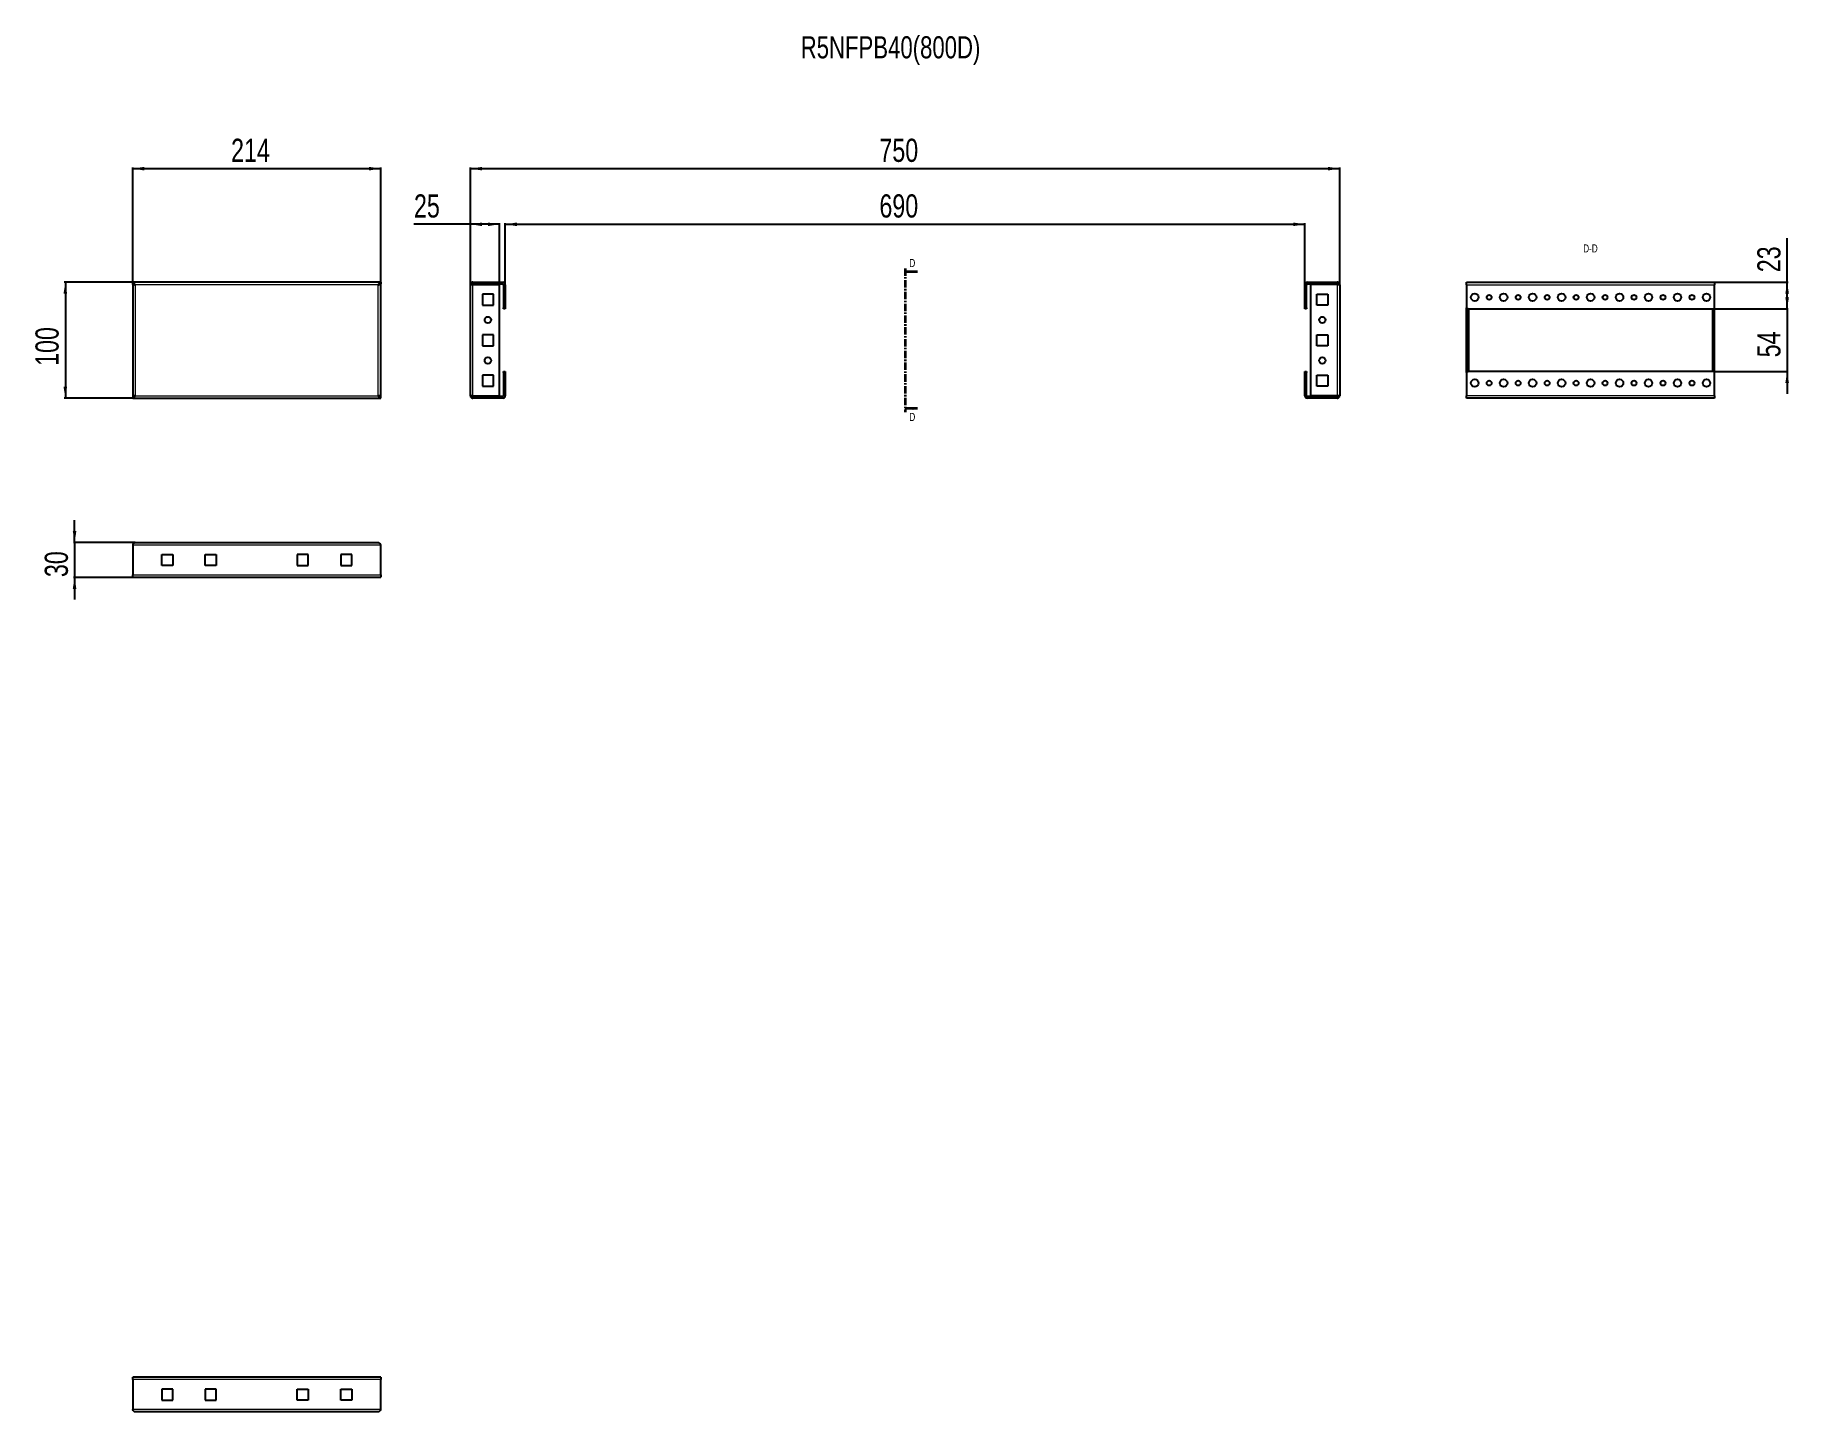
# Model space of a CAD drawing. Header units: millimetres. Extents: x -14 to 1499, y -642 to 546.
import ezdxf

# ---------------------------------------------------------------- set-up
doc = ezdxf.new("R2010")
doc.units = ezdxf.units.MM
doc.linetypes.add('CENTER', pattern=[10.16, 6.35, -1.27, 1.27, -1.27])
doc.layers.add('FORMAT', color=7, linetype='Continuous')
doc.styles.add('SLDTEXTSTYLE0', font='TXT', dxfattribs={"width": 0.75})
doc.dimstyles.new('SLDDIMSTYLE0', dxfattribs={"dimtxt": 20, "dimasz": 10, "dimexe": 0, "dimexo": 0.0625, "dimgap": 5, "dimtad": 2, "dimdec": 1, "dimrnd": 1e-09, "dimzin": 12, "dimdsep": 46, "dimtxsty": 'SLDTEXTSTYLE0', "dimsah": 1, "dimcen": 0.09, "dimadec": 0, "dimazin": 3, "dimtfac": 1, "dimtofl": 0, "dimtmove": 0, "dimatfit": 3, "dimfxl": 0, "dimfrac": 2, "dimtolj": 1, "dimtzin": 12, "dimarcsym": 0})
doc.dimstyles.new('SLDDIMSTYLE1', dxfattribs={"dimtxt": 20, "dimasz": 10, "dimexe": 0, "dimexo": 0.0625, "dimgap": 5, "dimtad": 2, "dimdec": 1, "dimrnd": 1e-09, "dimzin": 12, "dimdsep": 46, "dimtxsty": 'SLDTEXTSTYLE0', "dimsah": 1, "dimcen": 0.09, "dimadec": 0, "dimazin": 3, "dimtfac": 1, "dimtmove": 0, "dimatfit": 0, "dimfxl": 0, "dimfrac": 2, "dimtolj": 1, "dimtzin": 12, "dimarcsym": 0})

# ---------------------------------------------------------------- blocks, each defined once
blk = doc.blocks.new('_D')
at = {"layer": 'FORMAT'}
for p, q in [((70.2, 330.6), (70.2, 431.6)), ((70.2, 430.6), (284.2, 430.6)), ((284.2, 330.6), (284.2, 431.6))]:
    blk.add_line(p, q, dxfattribs=at)
for points in [[(70.2, 430.6), (80.2, 429), (80.2, 432.1)], [(284.2, 430.6), (274.2, 432.1), (274.2, 429)]]:
    blk.add_solid(points, dxfattribs=at)
at = {"layer": 'FORMAT', "insert": (155.1, 456.4), "char_height": 20, "attachment_point": 1, "style": 'SLDTEXTSTYLE0'}
blk.add_mtext('214', dxfattribs=at)
blk = doc.blocks.new('_D_1')
at = {"layer": 'FORMAT'}
for p, q in [((70.2, 332.6), (11.1, 332.6)), ((12.1, 332.6), (12.1, 232.6)), ((70.2, 232.6), (11.1, 232.6))]:
    blk.add_line(p, q, dxfattribs=at)
for points in [[(12.1, 332.6), (10.5, 322.6), (13.6, 322.6)], [(12.1, 232.6), (13.6, 242.6), (10.5, 242.6)]]:
    blk.add_solid(points, dxfattribs=at)
at = {"layer": 'FORMAT', "insert": (-13.7, 260.4), "char_height": 20, "attachment_point": 1, "rotation": 90, "style": 'SLDTEXTSTYLE0'}
blk.add_mtext('100', dxfattribs=at)
blk = doc.blocks.new('_D_2')
at = {"layer": 'FORMAT'}
for p, q in [((361.7, 330.5), (361.7, 431.6)), ((361.7, 430.6), (1111.7, 430.6)), ((1111.7, 330.5), (1111.7, 431.6))]:
    blk.add_line(p, q, dxfattribs=at)
for points in [[(361.7, 430.6), (371.7, 429), (371.7, 432.1)], [(1111.7, 430.6), (1101.7, 432.1), (1101.7, 429)]]:
    blk.add_solid(points, dxfattribs=at)
at = {"layer": 'FORMAT', "insert": (714.5, 456.4), "char_height": 20, "attachment_point": 1, "style": 'SLDTEXTSTYLE0'}
blk.add_mtext('750', dxfattribs=at)
blk = doc.blocks.new('_D_3')
at = {"layer": 'FORMAT'}
for p, q in [((391.7, 330.5), (391.7, 383.6)), ((391.7, 382.6), (1081.7, 382.6)), ((1081.7, 330.5), (1081.7, 383.6))]:
    blk.add_line(p, q, dxfattribs=at)
for points in [[(391.7, 382.6), (401.7, 381), (401.7, 384.1)], [(1081.7, 382.6), (1071.7, 384.1), (1071.7, 381)]]:
    blk.add_solid(points, dxfattribs=at)
at = {"layer": 'FORMAT', "insert": (714.5, 408.4), "char_height": 20, "attachment_point": 1, "style": 'SLDTEXTSTYLE0'}
blk.add_mtext('690', dxfattribs=at)
blk = doc.blocks.new('_D_4')
at = {"layer": 'FORMAT'}
for p, q in [((361.7, 382.6), (312.9, 382.6)), ((361.7, 330.5), (361.7, 383.6)), ((386.7, 382.6), (361.7, 382.6)), ((386.7, 330.6), (386.7, 383.6))]:
    blk.add_line(p, q, dxfattribs=at)
for points in [[(361.7, 382.6), (371.7, 381), (371.7, 384.1)], [(386.7, 382.6), (376.7, 384.1), (376.7, 381)]]:
    blk.add_solid(points, dxfattribs=at)
at = {"layer": 'FORMAT', "insert": (312.9, 408.4), "char_height": 20, "attachment_point": 1, "style": 'SLDTEXTSTYLE0'}
blk.add_mtext('25', dxfattribs=at)
blk = doc.blocks.new('_D_5')
at = {"layer": 'FORMAT'}
for p, q in [((20.1, 108), (20.1, 127.3)), ((72.3, 108), (19.1, 108)), ((20.1, 108), (20.1, 78)), ((70.2, 78), (19.1, 78)), ((20.1, 78), (20.1, 58.8))]:
    blk.add_line(p, q, dxfattribs=at)
for points in [[(20.1, 108), (21.6, 118), (18.5, 118)], [(20.1, 78), (18.5, 68), (21.6, 68)]]:
    blk.add_solid(points, dxfattribs=at)
at = {"layer": 'FORMAT', "insert": (-5.7, 78.2), "char_height": 20, "attachment_point": 1, "rotation": 90, "style": 'SLDTEXTSTYLE0'}
blk.add_mtext('30', dxfattribs=at)
blk = doc.blocks.new('_D_6')
at = {"layer": 'FORMAT'}
for p, q in [((1497.7, 309.6), (1497.7, 328.8)), ((1434.1, 309.6), (1498.7, 309.6)), ((1497.7, 309.6), (1497.7, 255.6)), ((1434.1, 255.6), (1498.7, 255.6)), ((1497.7, 255.6), (1497.7, 236.3))]:
    blk.add_line(p, q, dxfattribs=at)
for points in [[(1497.7, 309.6), (1499.3, 319.6), (1496.2, 319.6)], [(1497.7, 255.6), (1496.2, 245.6), (1499.3, 245.6)]]:
    blk.add_solid(points, dxfattribs=at)
at = {"layer": 'FORMAT', "insert": (1472, 267.8), "char_height": 20, "attachment_point": 1, "rotation": 90, "style": 'SLDTEXTSTYLE0'}
blk.add_mtext('54', dxfattribs=at)
blk = doc.blocks.new('_D_7')
at = {"layer": 'FORMAT'}
for p, q in [((1497.7, 332.6), (1497.7, 370.7)), ((1435.1, 332.6), (1498.7, 332.6)), ((1497.7, 309.6), (1497.7, 332.6)), ((1434.1, 309.6), (1498.7, 309.6))]:
    blk.add_line(p, q, dxfattribs=at)
for points in [[(1497.7, 332.6), (1496.2, 322.6), (1499.3, 322.6)], [(1497.7, 309.6), (1499.3, 319.6), (1496.2, 319.6)]]:
    blk.add_solid(points, dxfattribs=at)
at = {"layer": 'FORMAT', "insert": (1472, 341.2), "char_height": 20, "attachment_point": 1, "rotation": 90, "style": 'SLDTEXTSTYLE0'}
blk.add_mtext('23', dxfattribs=at)

msp = doc.modelspace()

# ---------------------------------------------------------------- linework, layer by layer
at = {"color": 7, "linetype": 'CENTER', "lineweight": 35}
msp.add_line((736.66, 344.57), (736.66, 220.56), dxfattribs=at)
at = {"color": 7, "linetype": 'Continuous', "lineweight": 35}
for p, q in [((747.3, 341.57), (736.66, 341.57)), ((747.3, 223.56), (736.66, 223.56))]:
    msp.add_line(p, q, dxfattribs=at)
at = {"color": 7, "linetype": 'Continuous', "lineweight": 25}
for p, q in [((70.22, 331.07), (70.22, 332.57)), ((284.22, 332.57), (70.22, 332.57)), ((70.22, 331.07), (70.22, 330.57)), ((70.22, 330.57), (70.22, 234.57)), ((70.22, 330.57), (71.72, 330.57)), ((284.22, 330.57), (282.72, 330.57)), ((284.22, 332.57), (284.22, 331.07)), ((284.22, 330.57), (284.22, 331.07)), ((284.22, 234.57), (284.22, 330.57)), ((361.66, 234.67), (361.66, 330.47)), ((363.76, 332.57), (363.76, 331.07)), ((363.76, 332.57), (389.56, 332.57)), ((363.76, 331.07), (389.56, 331.07)), ((363.76, 330.57), (386.66, 330.57)), ((371.91, 322.32), (371.91, 312.82)), ((381.41, 322.32), (371.91, 322.32)), ((381.41, 312.82), (381.41, 322.32)), ((386.66, 234.57), (386.66, 330.57)), ((390.16, 330.47), (390.16, 310.57)), ((391.66, 330.47), (391.66, 310.57)), ((1081.66, 310.57), (1081.66, 330.47)), ((1083.16, 310.57), (1083.16, 330.47)), ((1083.76, 332.57), (1109.56, 332.57)), ((1083.76, 331.07), (1109.56, 331.07)), ((1086.66, 234.57), (1086.66, 330.57)), ((1109.56, 330.57), (1086.66, 330.57)), ((1091.91, 322.32), (1101.41, 322.32)), ((1091.91, 312.82), (1091.91, 322.32)), ((1101.41, 322.32), (1101.41, 312.82)), ((1109.56, 331.07), (1109.56, 332.57)), ((1111.66, 330.47), (1111.66, 234.67)), ((1221.14, 332.57), (1435.14, 332.57)), ((1221.14, 330.47), (1221.14, 332.57)), ((1221.14, 330.47), (1221.14, 310.57)), ((1435.14, 332.57), (1435.14, 330.47)), ((1435.14, 310.57), (1435.14, 330.47)), ((371.91, 312.82), (381.41, 312.82)), ((390.16, 310.57), (391.66, 310.57)), ((390.16, 309.57), (390.16, 310.57)), ((391.66, 309.57), (390.16, 309.57)), ((391.66, 310.57), (391.66, 309.57)), ((1081.66, 310.57), (1083.16, 310.57)), ((1081.66, 309.57), (1081.66, 310.57)), ((1083.16, 309.57), (1081.66, 309.57)), ((1083.16, 310.57), (1083.16, 309.57)), ((1101.41, 312.82), (1091.91, 312.82)), ((1221.14, 310.57), (1222.14, 309.57)), ((1221.14, 254.57), (1221.14, 310.57)), ((1222.14, 309.57), (1434.14, 309.57)), ((1222.64, 255.57), (1222.64, 309.57)), ((1433.64, 255.57), (1433.64, 309.57)), ((1434.14, 309.57), (1435.14, 310.57)), ((1435.14, 254.57), (1435.14, 310.57)), ((371.91, 287.32), (371.91, 277.82)), ((381.41, 287.32), (371.91, 287.32)), ((371.91, 277.82), (381.41, 277.82)), ((381.41, 277.82), (381.41, 287.32)), ((1091.91, 287.32), (1101.41, 287.32)), ((1091.91, 277.82), (1091.91, 287.32)), ((1101.41, 277.82), (1091.91, 277.82)), ((1101.41, 287.32), (1101.41, 277.82)), ((381.41, 252.32), (371.91, 252.32)), ((371.91, 252.32), (371.91, 242.82)), ((371.91, 242.82), (381.41, 242.82)), ((381.41, 242.82), (381.41, 252.32)), ((390.16, 255.57), (391.66, 255.57)), ((390.16, 254.57), (390.16, 255.57)), ((391.66, 254.57), (390.16, 254.57)), ((390.16, 254.57), (390.16, 234.67)), ((391.66, 255.57), (391.66, 254.57)), ((391.66, 254.57), (391.66, 234.67)), ((1081.66, 255.57), (1083.16, 255.57)), ((1081.66, 254.57), (1081.66, 255.57)), ((1081.66, 234.67), (1081.66, 254.57)), ((1083.16, 254.57), (1081.66, 254.57)), ((1083.16, 255.57), (1083.16, 254.57)), ((1083.16, 234.67), (1083.16, 254.57)), ((1091.91, 252.32), (1101.41, 252.32)), ((1091.91, 242.82), (1091.91, 252.32)), ((1101.41, 242.82), (1091.91, 242.82)), ((1101.41, 252.32), (1101.41, 242.82)), ((1222.14, 255.57), (1221.14, 254.57)), ((1221.14, 254.57), (1221.14, 234.67)), ((1434.14, 255.57), (1222.14, 255.57)), ((1435.14, 254.57), (1434.14, 255.57)), ((1435.14, 234.67), (1435.14, 254.57)), ((71.72, 234.57), (70.22, 234.57)), ((70.22, 234.57), (70.22, 234.07)), ((70.22, 234.07), (70.22, 232.57)), ((70.22, 232.57), (284.22, 232.57)), ((282.72, 234.57), (284.22, 234.57)), ((284.22, 234.07), (284.22, 234.57)), ((284.22, 232.57), (284.22, 234.07)), ((363.76, 234.57), (386.66, 234.57)), ((363.76, 232.57), (363.76, 234.07)), ((389.56, 234.07), (363.76, 234.07)), ((389.56, 232.57), (363.76, 232.57)), ((1109.56, 234.07), (1083.76, 234.07)), ((1109.56, 232.57), (1083.76, 232.57)), ((1109.56, 234.57), (1086.66, 234.57)), ((1109.56, 234.07), (1109.56, 232.57)), ((1221.14, 232.57), (1221.14, 234.67)), ((1435.14, 232.57), (1221.14, 232.57)), ((1435.14, 234.67), (1435.14, 232.57)), ((72.32, 108.02), (282.12, 108.02)), ((70.22, 105.92), (70.22, 80.12)), ((95.22, 97.77), (104.72, 97.77)), ((95.22, 88.27), (95.22, 97.77)), ((104.72, 97.77), (104.72, 88.27)), ((132.72, 97.77), (142.22, 97.77)), ((132.72, 88.27), (132.72, 97.77)), ((142.22, 97.77), (142.22, 88.27)), ((221.72, 97.77), (212.22, 97.77)), ((212.22, 97.77), (212.22, 88.27)), ((221.72, 88.27), (221.72, 97.77)), ((249.72, 97.77), (249.72, 88.27)), ((259.22, 97.77), (249.72, 97.77)), ((259.22, 88.27), (259.22, 97.77)), ((284.22, 80.12), (284.22, 105.92)), ((70.22, 78.02), (70.22, 80.12)), ((70.22, 78.02), (284.22, 78.02)), ((104.72, 88.27), (95.22, 88.27)), ((142.22, 88.27), (132.72, 88.27)), ((212.22, 88.27), (221.72, 88.27)), ((249.72, 88.27), (259.22, 88.27)), ((284.22, 80.12), (284.22, 78.02)), ((70.22, -614.08), (70.22, -611.98)), ((284.22, -611.98), (70.22, -611.98)), ((70.22, -614.08), (70.22, -639.88)), ((284.22, -611.98), (284.22, -614.08)), ((284.22, -639.88), (284.22, -614.08)), ((104.72, -622.23), (95.22, -622.23)), ((95.22, -622.23), (95.22, -631.73)), ((95.22, -631.73), (104.72, -631.73)), ((104.72, -631.73), (104.72, -622.23)), ((142.22, -622.23), (132.72, -622.23)), ((132.72, -622.23), (132.72, -631.73)), ((132.72, -631.73), (142.22, -631.73)), ((142.22, -631.73), (142.22, -622.23)), ((212.22, -631.73), (212.22, -622.23)), ((212.22, -622.23), (221.72, -622.23)), ((221.72, -631.73), (212.22, -631.73)), ((221.72, -622.23), (221.72, -631.73)), ((249.72, -622.23), (259.22, -622.23)), ((249.72, -631.73), (249.72, -622.23)), ((259.22, -631.73), (249.72, -631.73)), ((259.22, -622.23), (259.22, -631.73)), ((282.12, -641.98), (72.32, -641.98))]:
    msp.add_line(p, q, dxfattribs=at)
at = {"color": 8, "linetype": 'Continuous', "lineweight": 18}
for p, q in [((72.32, 330.47), (72.32, 234.67)), ((282.12, 330.47), (72.32, 330.47)), ((282.12, 234.67), (282.12, 330.47)), ((363.76, 234.57), (363.76, 330.57)), ((389.56, 331.07), (389.56, 332.57)), ((390.16, 330.47), (391.66, 330.47)), ((1083.16, 330.47), (1081.66, 330.47)), ((1083.76, 331.07), (1083.76, 332.57)), ((1109.56, 330.57), (1109.56, 234.57)), ((1221.14, 330.47), (1435.14, 330.47)), ((1223.24, 255.57), (1223.24, 309.57)), ((1433.04, 309.57), (1433.04, 255.57)), ((72.32, 234.67), (282.12, 234.67)), ((389.56, 234.07), (389.56, 232.57)), ((390.16, 234.67), (391.66, 234.67)), ((1083.16, 234.67), (1081.66, 234.67)), ((1083.76, 234.07), (1083.76, 232.57)), ((1435.14, 234.67), (1221.14, 234.67)), ((70.22, 105.92), (284.22, 105.92)), ((70.22, 80.12), (284.22, 80.12)), ((284.22, -614.08), (70.22, -614.08)), ((284.22, -639.88), (70.22, -639.88))]:
    msp.add_line(p, q, dxfattribs=at)
at = {"color": 7, "linetype": 'Continuous', "lineweight": 25}
for centre, radius in [((1228.14, 319.57), 3.25), ((1240.64, 319.57), 2.1), ((1253.14, 319.57), 3.25), ((1265.64, 319.57), 2.1), ((1278.14, 319.57), 3.25), ((1290.64, 319.57), 2.1), ((1303.14, 319.57), 3.25), ((1315.64, 319.57), 2.1), ((1328.14, 319.57), 3.25), ((1340.64, 319.57), 2.1), ((1353.14, 319.57), 3.25), ((1365.64, 319.57), 2.1), ((1378.14, 319.57), 3.25), ((1390.64, 319.57), 2.1), ((1403.14, 319.57), 3.25), ((1415.64, 319.57), 2.1), ((1428.14, 319.57), 3.25), ((376.66, 300.07), 2.75), ((1096.66, 300.07), 2.75), ((376.66, 265.07), 2.75), ((1096.66, 265.07), 2.75), ((1228.14, 245.57), 3.25), ((1240.64, 245.57), 2.1), ((1253.14, 245.57), 3.25), ((1265.64, 245.57), 2.1), ((1278.14, 245.57), 3.25), ((1290.64, 245.57), 2.1), ((1303.14, 245.57), 3.25), ((1315.64, 245.57), 2.1), ((1328.14, 245.57), 3.25), ((1340.64, 245.57), 2.1), ((1353.14, 245.57), 3.25), ((1365.64, 245.57), 2.1), ((1378.14, 245.57), 3.25), ((1390.64, 245.57), 2.1), ((1403.14, 245.57), 3.25), ((1415.64, 245.57), 2.1), ((1428.14, 245.57), 3.25)]:
    msp.add_circle(centre, radius, dxfattribs=at)
for centre, radius, start, end in [((389.56, 330.47), 2.1, 0, 90), ((389.56, 330.47), 0.6, 0, 90), ((1083.76, 330.47), 2.1, 90, 180), ((1083.76, 330.47), 0.6, 90, 180), ((389.56, 234.67), 2.1, 270, 0), ((389.56, 234.67), 0.6, 270, 0), ((1083.76, 234.67), 2.1, 180, 270), ((1083.76, 234.67), 0.6, 180, 270)]:
    msp.add_arc(centre, radius, start, end, dxfattribs=at)
for points, knots in [([(72.32, 330.47), (72.14, 330.75), (71.78, 331.31), (71.25, 332.01), (70.73, 332.48), (70.38, 332.54), (70.22, 332.57)], [0, 0, 0, 0, 0.25475266, 0.50964469, 0.7645377, 1, 1, 1, 1]), ([(72.32, 330.47), (72.14, 330.55), (71.77, 330.71), (71.08, 330.98), (70.56, 331.03), (70.22, 331.07)], [0, 0, 0, 0, 0.2598775, 0.5197391, 1, 1, 1, 1]), ([(1111.66, 330.47), (1111.63, 330.75), (1111.56, 331.31), (1111.06, 332.01), (1110.36, 332.48), (1109.82, 332.54), (1109.56, 332.57)], [0, 0, 0, 0, 0.25475266, 0.50964469, 0.7645377, 1, 1, 1, 1]), ([(1110.16, 330.47), (1110.15, 330.55), (1110.13, 330.71), (1109.94, 330.98), (1109.71, 331.03), (1109.56, 331.07)], [0, 0, 0, 0, 0.2598775, 0.5197391, 1, 1, 1, 1]), ([(282.12, 108.02), (282.3, 107.99), (282.65, 107.92), (283.19, 107.42), (283.71, 106.72), (284.06, 106.18), (284.22, 105.92)], [0, 0, 0, 0, 0.2547527, 0.5096447, 0.7645377, 1, 1, 1, 1]), ([(72.32, -641.98), (72.14, -641.95), (71.78, -641.88), (71.25, -641.38), (70.73, -640.68), (70.38, -640.14), (70.22, -639.88)], [0, 0, 0, 0, 0.25475266, 0.50964469, 0.7645377, 1, 1, 1, 1])]:
    msp.add_open_spline(points, degree=3, knots=knots, dxfattribs=at)
for points in [[(70.22, 330.57), (70.25, 330.56), (70.31, 330.54), (70.8, 330.52), (71.49, 330.49), (72.04, 330.47), (72.32, 330.47)], [(284.22, 332.57), (284.04, 332.53), (283.69, 332.47), (283.17, 331.99), (282.64, 331.29), (282.29, 330.74), (282.12, 330.47)], [(284.22, 331.07), (283.87, 331.03), (283.17, 330.95), (282.47, 330.63), (282.12, 330.47)], [(282.12, 330.47), (282.39, 330.47), (282.95, 330.49), (283.64, 330.52), (284.13, 330.54), (284.19, 330.56), (284.22, 330.57)], [(363.76, 332.57), (363.49, 332.53), (362.94, 332.47), (362.24, 331.99), (361.76, 331.29), (361.69, 330.74), (361.66, 330.47)], [(361.66, 330.47), (361.69, 330.47), (361.76, 330.49), (362.24, 330.52), (362.94, 330.54), (363.49, 330.56), (363.76, 330.57)], [(363.76, 331.07), (363.6, 331.03), (363.27, 330.95), (363.2, 330.63), (363.16, 330.47)], [(1109.56, 330.57), (1109.84, 330.56), (1110.39, 330.54), (1111.08, 330.52), (1111.57, 330.49), (1111.63, 330.47), (1111.66, 330.47)], [(72.32, 234.67), (72.04, 234.66), (71.49, 234.64), (70.8, 234.62), (70.31, 234.59), (70.25, 234.57), (70.22, 234.57)], [(70.22, 232.57), (70.39, 232.6), (70.74, 232.66), (71.27, 233.15), (71.79, 233.84), (72.14, 234.39), (72.32, 234.67)], [(70.22, 234.07), (70.57, 234.1), (71.27, 234.18), (71.97, 234.5), (72.32, 234.67)], [(282.12, 234.67), (282.29, 234.39), (282.64, 233.84), (283.17, 233.15), (283.69, 232.66), (284.04, 232.6), (284.22, 232.57)], [(282.12, 234.67), (282.47, 234.5), (283.17, 234.18), (283.87, 234.1), (284.22, 234.07)], [(284.22, 234.57), (284.19, 234.57), (284.13, 234.59), (283.64, 234.62), (282.95, 234.64), (282.39, 234.66), (282.12, 234.67)], [(363.76, 234.57), (363.49, 234.57), (362.94, 234.59), (362.24, 234.62), (361.76, 234.64), (361.69, 234.66), (361.66, 234.67)], [(361.66, 234.67), (361.69, 234.39), (361.76, 233.84), (362.24, 233.15), (362.94, 232.66), (363.49, 232.6), (363.76, 232.57)], [(363.16, 234.67), (363.2, 234.5), (363.27, 234.18), (363.6, 234.1), (363.76, 234.07)], [(1111.66, 234.67), (1111.63, 234.66), (1111.57, 234.64), (1111.08, 234.62), (1110.39, 234.59), (1109.84, 234.57), (1109.56, 234.57)], [(1109.56, 232.57), (1109.84, 232.6), (1110.39, 232.66), (1111.08, 233.15), (1111.57, 233.84), (1111.63, 234.39), (1111.66, 234.67)], [(1109.56, 234.07), (1109.72, 234.1), (1110.05, 234.18), (1110.12, 234.5), (1110.16, 234.67)], [(70.22, 105.92), (70.39, 106.19), (70.74, 106.75), (71.27, 107.44), (71.79, 107.92), (72.14, 107.99), (72.32, 108.02)], [(284.22, -639.88), (284.04, -640.16), (283.69, -640.71), (283.17, -641.4), (282.64, -641.89), (282.29, -641.95), (282.12, -641.98)]]:
    msp.add_open_spline(points, degree=3, dxfattribs=at)
at = {"color": 7, "linetype": 'Continuous', "lineweight": 35}
for points in [[(736.66, 341.57), (743.66, 340.45), (743.66, 342.69)], [(736.66, 223.56), (743.66, 222.44), (743.66, 224.68)]]:
    msp.add_solid(points, dxfattribs=at)

# ---------------------------------------------------------------- texts
at = {"color": 7, "linetype": 'Continuous', "char_height": 7, "attachment_point": 1, "style": 'SLDTEXTSTYLE0'}
for insert in [(740.38, 352.66), (740.38, 219.87)]:
    msp.add_mtext('D', dxfattribs=dict(at, insert=insert))
at = {"layer": 'FORMAT', "style": 'SLDTEXTSTYLE0'}
for s, insert, char_height, attachment_point in [('R5NFPB40(800D)', (646.6, 544.78), 19.05, 1), ('D-D', (1328.04, 365.26), 7, 2)]:
    msp.add_mtext(s, dxfattribs=dict(at, insert=insert, char_height=char_height, attachment_point=attachment_point))

# ---------------------------------------------------------------- dimensions: what is measured, and where the dimension line sits
at = {"layer": 'FORMAT'}
for base, p1, p2, picture, middle in [((284.22, 430.57), (70.22, 330.57), (284.22, 330.57), '_D', (177.22, 430.57)), ((1111.66, 430.57), (361.66, 330.47), (1111.66, 330.47), '_D_2', (736.66, 430.57)), ((361.66, 382.57), (386.66, 330.57), (361.66, 330.47), '_D_4', (327.66, 382.57)), ((1081.66, 382.57), (391.66, 330.47), (1081.66, 330.47), '_D_3', (736.66, 382.57))]:
    dim = msp.add_linear_dim(base=base, p1=p1, p2=p2, dimstyle='SLDDIMSTYLE0', dxfattribs=at)
    dim.commit()
    dim.dimension.update_dxf_attribs({"geometry": picture, "text_midpoint": middle, "dimtype": 160})
for base, p1, p2, dimstyle, picture, middle in [((1497.74, 332.57), (1434.14, 309.57), (1435.14, 332.57), 'SLDDIMSTYLE0', '_D_7', (1497.74, 355.95)), ((12.05, 232.57), (70.22, 332.57), (70.22, 232.57), 'SLDDIMSTYLE0', '_D_1', (12.05, 282.57)), ((1497.74, 255.57), (1434.14, 309.57), (1434.14, 255.57), 'SLDDIMSTYLE1', '_D_6', (1497.74, 282.57)), ((20.05, 78.02), (72.32, 108.02), (70.22, 78.02), 'SLDDIMSTYLE1', '_D_5', (20.05, 93.02))]:
    dim = msp.add_linear_dim(base=base, p1=p1, p2=p2, angle=90, dimstyle=dimstyle, dxfattribs=at)
    dim.commit()
    dim.dimension.update_dxf_attribs({"geometry": picture, "text_midpoint": middle, "dimtype": 160})

doc.saveas('drawing.dxf')
